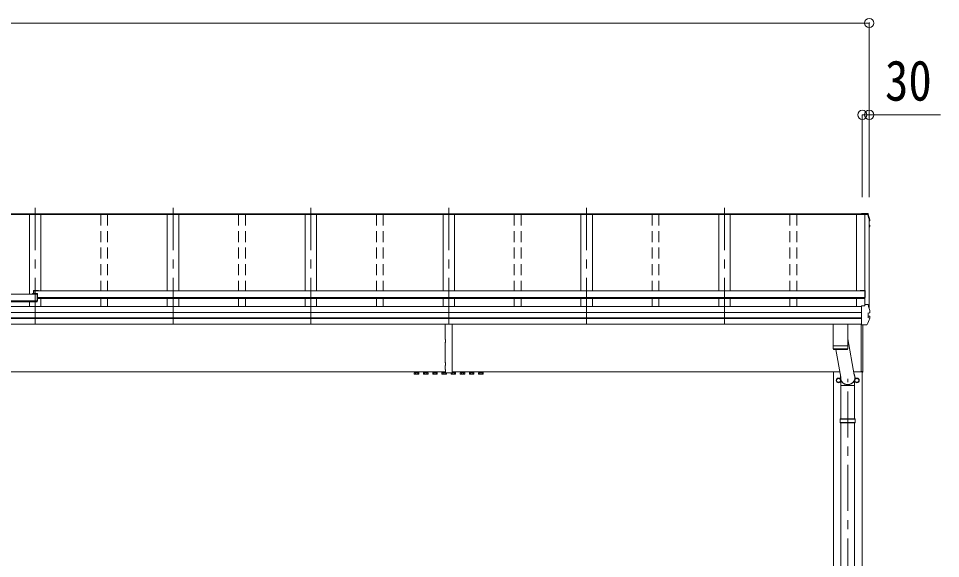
# Model space of a CAD drawing. Units: millimetres at full size, sheet at 1:40; some dimension numbers follow another scale. Extents: x -11243 to 11243, y -7760 to 7760.
# Drawn here: x -4490 to -477, y -2756 to -404 of the extents above; entities that cross this region are included whole.
import ezdxf
from ezdxf.enums import TextEntityAlignment as Align

# ---------------------------------------------------------------- set-up
doc = ezdxf.new("R2010")
doc.units = ezdxf.units.MM
doc.header["$LTSCALE"] = 40
doc.header["$PDMODE"] = 32
doc.header["$PDSIZE"] = 40
doc.linetypes.add('CHAIN1', pattern=[8, 5, -1, 1, -1])
doc.linetypes.add('DASHED1', pattern=[1.8, 1.2, -0.6])
for name, color, linetype, lineweight in [('0-1_本体', 5, 'CHAIN1', 9), ('0-3_ELV2', 4, 'Continuous', 9), ('0-6_OTH_LINE', 6, 'Continuous', 9), ('0-9_OUTLINE', 7, 'Continuous', 9)]:
    doc.layers.add(name, color=color, linetype=linetype, lineweight=lineweight)
doc.styles.add('ＭＳ ゴシック', font='')
doc.styles.get('ＭＳ ゴシック').set_extended_font_data('MS Gothic')

msp = doc.modelspace()

# ---------------------------------------------------------------- linework, layer by layer
at = {"layer": '0-1_本体'}
for p, q in [((-4417.26, -1733.56), (-4417.26, -1229.37)), ((-3817.26, -1733.56), (-3817.26, -1229.37)), ((-3217.26, -1733.56), (-3217.26, -1229.37)), ((-2617.26, -1733.56), (-2617.26, -1229.37)), ((-2017.26, -1733.56), (-2017.26, -1229.37)), ((-1417.26, -1733.56), (-1417.26, -1229.37)), ((-880.76, -5108.64), (-880.76, -1974.09))]:
    msp.add_line(p, q, dxfattribs=at)
at = {"layer": '0-3_ELV2'}
for p, q in [((-817.26, -1257), (-8617.26, -1257)), ((-817.26, -1257.89), (-8617.26, -1257.89)), ((-820.26, -1254.72), (-8614.26, -1254.72)), ((-4442.26, -1257.81), (-4442.26, -1604.37)), ((-4392.26, -1257.81), (-4392.26, -1590.25)), ((-3842.26, -1257.81), (-3842.26, -1590.25)), ((-3792.26, -1257.81), (-3792.26, -1590.25)), ((-3242.26, -1257.81), (-3242.26, -1590.25)), ((-3192.26, -1257.81), (-3192.26, -1590.25)), ((-2642.26, -1257.81), (-2642.26, -1590.25)), ((-2592.26, -1257.81), (-2592.26, -1590.25)), ((-2042.26, -1257.81), (-2042.26, -1590.25)), ((-1992.26, -1257.81), (-1992.26, -1590.25)), ((-1442.26, -1257.81), (-1442.26, -1590.25)), ((-1392.26, -1257.81), (-1392.26, -1590.25)), ((-842.26, -1257.81), (-842.26, -1590.25)), ((-842.26, -1257.9), (-793.82, -1257.9)), ((-795.26, -1252.64), (-820.26, -1252.64)), ((-820.26, -1256.67), (-820.26, -1252.64)), ((-820.26, -1255.17), (-806.06, -1255.17)), ((-817.26, -1257.66), (-806.44, -1257.66)), ((-806.96, -1655.28), (-806.96, -1257.9)), ((-806.06, -1255.17), (-806.44, -1257.66)), ((-806.36, -1257.9), (-806.36, -1651.33)), ((-806.06, -1256.26), (-806.29, -1257.75)), ((-806.29, -1257.75), (-806.29, -1257.4)), ((-806.29, -1257.75), (-793.87, -1257.75)), ((-806.06, -1256.26), (-806.06, -1255.17)), ((-794.02, -1256.26), (-806.06, -1256.26)), ((-795.26, -1252.65), (-795.26, -1252.64)), ((-795.26, -1252.64), (-795.26, -1252.64)), ((-787.26, -1281.27), (-787.26, -1668.13)), ((-787.26, -1284.22), (-786.58, -1284.08)), ((-784.95, -1284.57), (-784.95, -1280.52)), ((-787.26, -1284.57), (-786.49, -1284.42)), ((-786, -1285.84), (-787.26, -1286.09)), ((-787.26, -1303.97), (-786.43, -1304.08)), ((-787.26, -1308.07), (-785.9, -1308.33)), ((-787.26, -1309.59), (-786.42, -1309.75)), ((-786.43, -1304.08), (-786.43, -1304.08)), ((-784.85, -1309.6), (-784.85, -1305.54)), ((-4409.26, -1604.37), (-5025.26, -1604.37)), ((-4429.26, -1602.22), (-4409.26, -1602.22)), ((-4429.26, -1602.22), (-4429.26, -1604.38)), ((-4429.26, -1603.75), (-4409.26, -1603.75)), ((-4425.06, -1590.1), (-4425.06, -1602.22)), ((-4403.06, -1588.1), (-4423.06, -1588.1)), ((-4423.06, -1602.22), (-4423.06, -1589.63)), ((-4403.06, -1589.63), (-4423.06, -1589.63)), ((-806.96, -1590.25), (-4423.06, -1590.25)), ((-4409.26, -1638.26), (-4409.26, -1603.75)), ((-4407.26, -1604.22), (-4407.26, -1633.68)), ((-4403.06, -1588.1), (-4403.06, -1590.26)), ((-826.96, -1588.1), (-806.96, -1588.1)), ((-826.96, -1588.1), (-826.96, -1590.26)), ((-826.96, -1589.63), (-806.96, -1589.63)), ((-804.96, -1590.1), (-804.96, -1619.56)), ((-4409.26, -1633.41), (-5025.26, -1633.41)), ((-4409.26, -1635.15), (-5025.26, -1635.15)), ((-4409.26, -1638.26), (-5025.26, -1638.26)), ((-4442.26, -1638.26), (-4442.26, -1657.81)), ((-4409.26, -1633.68), (-4407.26, -1633.68)), ((-806.96, -1619.29), (-4407.26, -1619.29)), ((-806.96, -1621.03), (-4407.26, -1621.03)), ((-806.96, -1624.14), (-4407.26, -1624.14)), ((-4392.26, -1624.14), (-4392.26, -1657.81)), ((-3842.26, -1624.14), (-3842.26, -1657.81)), ((-3792.26, -1624.14), (-3792.26, -1657.81)), ((-3242.26, -1624.14), (-3242.26, -1657.81)), ((-3192.26, -1624.14), (-3192.26, -1657.81)), ((-2642.26, -1624.14), (-2642.26, -1657.81)), ((-2592.26, -1624.14), (-2592.26, -1657.81)), ((-2042.26, -1624.14), (-2042.26, -1657.81)), ((-1992.26, -1624.14), (-1992.26, -1657.81)), ((-1442.26, -1624.14), (-1442.26, -1657.81)), ((-1392.26, -1624.14), (-1392.26, -1657.81)), ((-842.26, -1624.14), (-842.26, -1657.67)), ((-806.96, -1619.56), (-804.96, -1619.56)), ((-820.26, -1657.81), (-8614.26, -1657.81)), ((-820.26, -1684.33), (-8614.26, -1684.33)), ((-820.26, -1685.22), (-8614.26, -1685.22)), ((-2617.26, -1657.81), (-2617.26, -1735.41)), ((-820.26, -1655.95), (-820.26, -1655.63)), ((-820.26, -1657.25), (-820.26, -1655.95)), ((-820.26, -1737.18), (-820.26, -1657.25)), ((-807.02, -1655.63), (-806.29, -1650.85)), ((-807, -1655.63), (-806.44, -1651.95)), ((-806.44, -1655.63), (-806.44, -1651.95)), ((-806.29, -1650.5), (-806.06, -1649)), ((-806.29, -1650.5), (-806.29, -1650.85)), ((-794.02, -1649), (-806.06, -1649)), ((-784.95, -1684.7), (-784.95, -1677.32)), ((-820.26, -1708.45), (-8614.26, -1708.45)), ((-820.26, -1710.37), (-8614.26, -1710.37)), ((-792.83, -1686.95), (-786.58, -1686.18)), ((-792.83, -1686.95), (-792.83, -1686.95)), ((-786.43, -1708.46), (-792.83, -1706.77)), ((-792.83, -1706.77), (-792.83, -1706.77)), ((-792.26, -1687.08), (-792.26, -1706.3)), ((-785.9, -1701.08), (-791.86, -1699.92)), ((-786.57, -1686.18), (-786.58, -1686.18)), ((-786.43, -1708.46), (-786.43, -1708.46)), ((-784.85, -1709.75), (-784.85, -1702.35)), ((-820.26, -1735.41), (-8614.26, -1735.41)), ((-2632.26, -1735.41), (-2632.26, -1801.77)), ((-822.26, -1735.41), (-822.26, -1941.72)), ((-820.26, -1738.05), (-820.26, -1737.18)), ((-820.26, -1738.05), (-799.62, -1738.05)), ((-815.76, -1944.12), (-815.76, -1738.05)), ((-815.26, -1943.72), (-815.26, -1738.05)), ((-2632.26, -1801.77), (-2632.14, -1802.12)), ((-2632.14, -1802.12), (-2632.14, -1814.12)), ((-2632.14, -1814.12), (-2632.26, -1814.48)), ((-2632.26, -1814.48), (-2632.26, -1902.77)), ((-2602.38, -1814.12), (-2602.26, -1814.48)), ((-2632.26, -1902.77), (-2632.14, -1903.12)), ((-2632.14, -1915.12), (-2632.26, -1915.48)), ((-2632.26, -1915.48), (-2632.26, -1932.27)), ((-2632.14, -1903.12), (-2632.14, -1915.12)), ((-2602.38, -1915.12), (-2602.26, -1915.48)), ((-2602.26, -1915.48), (-2602.26, -1932.27)), ((-2632.14, -1943.12), (-8519.03, -1943.12)), ((-2777.32, -1943.32), (-2777.32, -1943.12)), ((-2632.14, -1943.32), (-2777.32, -1943.32)), ((-2767.14, -1946.72), (-2767.14, -1952.96)), ((-2767.14, -1946.72), (-2747.51, -1946.72)), ((-2765.82, -1953.72), (-2767.14, -1952.96)), ((-2765.82, -1953.72), (-2748.82, -1953.72)), ((-2762.23, -1946.72), (-2762.23, -1952.96)), ((-2752.42, -1946.72), (-2752.42, -1952.96)), ((-2748.82, -1953.72), (-2747.51, -1952.96)), ((-2747.51, -1946.72), (-2747.51, -1952.96)), ((-2727.14, -1946.72), (-2727.14, -1952.96)), ((-2727.14, -1946.72), (-2707.51, -1946.72)), ((-2725.82, -1953.72), (-2727.14, -1952.96)), ((-2725.82, -1953.72), (-2708.82, -1953.72)), ((-2722.23, -1946.72), (-2722.23, -1952.96)), ((-2712.42, -1946.72), (-2712.42, -1952.96)), ((-2708.82, -1953.72), (-2707.51, -1952.96)), ((-2707.51, -1946.72), (-2707.51, -1952.96)), ((-2687.14, -1946.72), (-2687.14, -1952.96)), ((-2687.14, -1946.72), (-2667.51, -1946.72)), ((-2685.82, -1953.72), (-2687.14, -1952.96)), ((-2685.82, -1953.72), (-2668.82, -1953.72)), ((-2682.23, -1946.72), (-2682.23, -1952.96)), ((-2672.42, -1946.72), (-2672.42, -1952.96)), ((-2668.82, -1953.72), (-2667.51, -1952.96)), ((-2667.51, -1946.72), (-2667.51, -1952.96)), ((-2647.14, -1946.72), (-2647.14, -1952.96)), ((-2647.14, -1946.72), (-2632.25, -1946.72)), ((-2645.82, -1953.72), (-2647.14, -1952.96)), ((-2645.82, -1953.72), (-2628.82, -1953.72)), ((-2642.23, -1946.72), (-2642.23, -1952.96)), ((-2632.42, -1946.72), (-2632.42, -1952.96)), ((-2632.14, -1932.62), (-2632.26, -1932.27)), ((-2632.14, -1944.62), (-2632.26, -1944.98)), ((-2632.26, -1946.62), (-2632.26, -1944.98)), ((-2632.14, -1932.62), (-2632.14, -1944.62)), ((-2602.76, -1947.12), (-2631.76, -1947.12)), ((-2628.82, -1953.72), (-2627.51, -1952.96)), ((-2627.51, -1947.12), (-2627.51, -1952.96)), ((-2607.14, -1947.12), (-2607.14, -1952.96)), ((-2605.82, -1953.72), (-2607.14, -1952.96)), ((-2588.82, -1953.72), (-2605.82, -1953.72)), ((-2602.38, -1932.62), (-2602.26, -1932.27)), ((-915.5, -1943.12), (-2602.38, -1943.12)), ((-2602.38, -1943.32), (-2457.32, -1943.32)), ((-2587.51, -1946.72), (-2602.27, -1946.72)), ((-2602.26, -1946.62), (-2602.26, -1944.98)), ((-2602.23, -1946.72), (-2602.23, -1952.96)), ((-2592.42, -1946.72), (-2592.42, -1952.96)), ((-2588.82, -1953.72), (-2587.51, -1952.96)), ((-2587.51, -1946.72), (-2587.51, -1952.96)), ((-2567.14, -1946.72), (-2567.14, -1952.96)), ((-2547.51, -1946.72), (-2567.14, -1946.72)), ((-2565.82, -1953.72), (-2567.14, -1952.96)), ((-2548.82, -1953.72), (-2565.82, -1953.72)), ((-2562.23, -1946.72), (-2562.23, -1952.96)), ((-2552.42, -1946.72), (-2552.42, -1952.96)), ((-2548.82, -1953.72), (-2547.51, -1952.96)), ((-2547.51, -1946.72), (-2547.51, -1952.96)), ((-2527.14, -1946.72), (-2527.14, -1952.96)), ((-2507.51, -1946.72), (-2527.14, -1946.72)), ((-2525.82, -1953.72), (-2527.14, -1952.96)), ((-2508.82, -1953.72), (-2525.82, -1953.72)), ((-2522.23, -1946.72), (-2522.23, -1952.96)), ((-2512.42, -1946.72), (-2512.42, -1952.96)), ((-2508.82, -1953.72), (-2507.51, -1952.96)), ((-2507.51, -1946.72), (-2507.51, -1952.96)), ((-2487.14, -1946.72), (-2487.14, -1952.96)), ((-2467.51, -1946.72), (-2487.14, -1946.72)), ((-2485.82, -1953.72), (-2487.14, -1952.96)), ((-2468.82, -1953.72), (-2485.82, -1953.72)), ((-2482.23, -1946.72), (-2482.23, -1952.96)), ((-2472.42, -1946.72), (-2472.42, -1952.96)), ((-2468.82, -1953.72), (-2467.51, -1952.96)), ((-2467.51, -1946.72), (-2467.51, -1952.96)), ((-2457.32, -1943.12), (-2457.32, -1943.32)), ((-943.26, -4943.12), (-943.26, -1943.12)), ((-817.26, -1943.12), (-854.86, -1943.12)), ((-817.26, -1941.72), (-822.26, -1941.72)), ((-818.26, -1943.12), (-818.26, -4943.12)), ((-817.26, -1944.22), (-817.26, -1941.72)), ((-815.76, -1944.12), (-815.76, -1944.12)), ((-815.76, -1944.12), (-815.76, -1944.19)), ((-912.17, -1979.87), (-912.27, -1979.87)), ((-912.17, -1980.37), (-912.27, -1980.37)), ((-849.36, -1979.87), (-849.26, -1979.87)), ((-849.36, -1980.37), (-849.26, -1980.37))]:
    msp.add_line(p, q, dxfattribs=at)
at = {"layer": '0-3_ELV2', "linetype": 'DASHED1'}
for p, q in [((-4132.26, -1257.89), (-4132.26, -1590.25)), ((-4102.26, -1257.89), (-4102.26, -1590.25)), ((-3532.26, -1257.89), (-3532.26, -1590.25)), ((-3502.26, -1257.89), (-3502.26, -1590.25)), ((-2932.26, -1257.89), (-2932.26, -1590.25)), ((-2902.26, -1257.89), (-2902.26, -1590.25)), ((-2332.26, -1257.89), (-2332.26, -1590.25)), ((-2302.26, -1257.89), (-2302.26, -1590.25)), ((-1732.26, -1257.89), (-1732.26, -1590.25)), ((-1702.26, -1257.89), (-1702.26, -1590.25)), ((-1132.26, -1257.89), (-1132.26, -1590.25)), ((-1102.26, -1257.89), (-1102.26, -1590.25)), ((-4132.26, -1624.14), (-4132.26, -1657.81)), ((-4102.26, -1624.14), (-4102.26, -1657.81)), ((-3532.26, -1624.14), (-3532.26, -1657.81)), ((-3502.26, -1624.14), (-3502.26, -1657.81)), ((-2932.26, -1624.14), (-2932.26, -1657.81)), ((-2902.26, -1624.14), (-2902.26, -1657.81)), ((-2332.26, -1624.14), (-2332.26, -1657.81)), ((-2302.26, -1624.14), (-2302.26, -1657.81)), ((-1732.26, -1624.14), (-1732.26, -1657.81)), ((-1702.26, -1624.14), (-1702.26, -1657.81)), ((-1132.26, -1624.14), (-1132.26, -1657.81)), ((-1102.26, -1624.14), (-1102.26, -1657.81))]:
    msp.add_line(p, q, dxfattribs=at)
at = {"layer": '0-3_ELV2'}
for points in [[(-820.26, -1256.67), (-817.26, -1256.67), (-817.26, -1257.67)], [(-792.4, -1253.91), (-792.52, -1253.62), (-792.69, -1253.36), (-792.91, -1253.13), (-793.17, -1252.95), (-793.44, -1252.82), (-793.71, -1252.74), (-793.95, -1252.7), (-794.18, -1252.67), (-794.43, -1252.66), (-794.72, -1252.65), (-795.02, -1252.64), (-795.34, -1252.64)], [(-784.99, -1280.21), (-787.31, -1271.36), (-789.77, -1262.59), (-792.39, -1253.93)], [(-784.99, -1280.21), (-784.95, -1280.47), (-784.95, -1280.52)], [(-787.26, -1315.81), (-786.34, -1313.57), (-784.94, -1310.08)], [(-820.26, -1655.63), (-806.06, -1655.63), (-806.06, -1649)], [(-786.57, -1686.18), (-786.35, -1686.1), (-786.14, -1685.96), (-785.97, -1685.74), (-785.85, -1685.47), (-785.78, -1685.16), (-785.77, -1684.83), (-785.82, -1684.5)], [(-786.49, -1686.16), (-786.21, -1686.09), (-785.97, -1686.01), (-785.74, -1685.91), (-785.46, -1685.74), (-785.2, -1685.47), (-785.02, -1685.13), (-784.96, -1684.74)], [(-784.99, -1677.01), (-784.95, -1677.27), (-784.95, -1677.32)], [(-784.95, -1684.74), (-784.95, -1684.65), (-784.99, -1684.39)], [(-784.94, -1710.23), (-787.79, -1717.04), (-790.74, -1723.77), (-793.78, -1730.42), (-796.9, -1736.99)], [(-792.83, -1686.95), (-792.91, -1686.98), (-792.99, -1687.03), (-793.05, -1687.1), (-793.1, -1687.2), (-793.13, -1687.31), (-793.14, -1687.43)], [(-792.83, -1706.77), (-792.91, -1706.73), (-792.99, -1706.67), (-793.05, -1706.58), (-793.1, -1706.48), (-793.13, -1706.37), (-793.14, -1706.25)], [(-792.26, -1687.08), (-792.25, -1686.97), (-792.21, -1686.87)], [(-785.75, -1710.44), (-785.65, -1710.11), (-785.63, -1709.75), (-785.67, -1709.4), (-785.79, -1709.06), (-785.96, -1708.78), (-786.18, -1708.58), (-786.43, -1708.46)], [(-784.96, -1710.24), (-784.88, -1710.08), (-784.84, -1709.91), (-784.85, -1709.73)], [(-2602.26, -1735.41), (-2602.26, -1801.77), (-2602.38, -1802.12), (-2602.38, -1814.12)], [(-799.59, -1738.05), (-799.22, -1738.05), (-798.86, -1738.03), (-798.55, -1738.01), (-798.27, -1737.98), (-797.97, -1737.91), (-797.63, -1737.77), (-797.33, -1737.55), (-797.06, -1737.27), (-796.89, -1736.94)], [(-2602.26, -1814.48), (-2602.26, -1902.77), (-2602.38, -1903.12), (-2602.38, -1915.12)], [(-2768.32, -1943.32), (-2768.32, -1944.92), (-2746.32, -1944.92), (-2746.32, -1943.32)], [(-2748.72, -1944.92), (-2748.72, -1946.7), (-2765.92, -1946.7), (-2765.92, -1944.92)], [(-2728.32, -1943.32), (-2728.32, -1944.92), (-2706.32, -1944.92), (-2706.32, -1943.32)], [(-2708.72, -1944.92), (-2708.72, -1946.7), (-2725.92, -1946.7), (-2725.92, -1944.92)], [(-2688.32, -1943.32), (-2688.32, -1944.92), (-2666.32, -1944.92), (-2666.32, -1943.32)], [(-2668.72, -1944.92), (-2668.72, -1946.7), (-2685.92, -1946.7), (-2685.92, -1944.92)], [(-2648.32, -1943.32), (-2648.32, -1944.92), (-2632.24, -1944.92)], [(-2632.26, -1946.7), (-2645.92, -1946.7), (-2645.92, -1944.92)], [(-2602.38, -1932.62), (-2602.38, -1944.62), (-2602.26, -1944.98)], [(-2586.32, -1943.32), (-2586.32, -1944.92), (-2602.28, -1944.92)], [(-2602.27, -1946.7), (-2588.72, -1946.7), (-2588.72, -1944.92)], [(-2546.32, -1943.32), (-2546.32, -1944.92), (-2568.32, -1944.92), (-2568.32, -1943.32)], [(-2565.92, -1944.92), (-2565.92, -1946.7), (-2548.72, -1946.7), (-2548.72, -1944.92)], [(-2506.32, -1943.32), (-2506.32, -1944.92), (-2528.32, -1944.92), (-2528.32, -1943.32)], [(-2525.92, -1944.92), (-2525.92, -1946.7), (-2508.72, -1946.7), (-2508.72, -1944.92)], [(-2466.32, -1943.32), (-2466.32, -1944.92), (-2488.32, -1944.92), (-2488.32, -1943.32)], [(-2485.92, -1944.92), (-2485.92, -1946.7), (-2468.72, -1946.7), (-2468.72, -1944.92)], [(-815.76, -1944.22), (-815.76, -1944.22), (-817.26, -1944.22)], [(-815.76, -1944.19), (-815.76, -1944.22), (-815.76, -1944.22)]]:
    msp.add_lwpolyline(points, dxfattribs=at)
for points in [[(-920.76, -1970.31), (-929.26, -1975.22), (-929.26, -1985.03), (-920.76, -1989.94), (-912.26, -1985.03), (-912.26, -1975.22)], [(-840.76, -1970.31), (-832.26, -1975.22), (-832.26, -1985.03), (-840.76, -1989.94), (-849.26, -1985.03), (-849.26, -1975.22)]]:
    msp.add_lwpolyline(points, close=True, dxfattribs=at)
for centre, radius in [((-920.76, -1980.12), 10), ((-920.76, -1980.12), 8.5), ((-840.76, -1980.12), 10), ((-840.76, -1980.12), 8.5)]:
    msp.add_circle(centre, radius, dxfattribs=at)
for centre, radius, start, end in [((-794.02, -1257.96), 1.7, 17.09071, 90.04324), ((-1270.28, -1403.92), 498.32, 13.87531, 17.05651), ((-1270.27, -1403.92), 499.82, 13.85121, 17.03953), ((-786.25, -1284.57), 1.3, 280.89642, 13.7954), ((-1249.59, -1124.69), 498.64, 337.99835, 338.21754), ((-1249.59, -1125.04), 498.64, 337.99835, 338.25759), ((-786.14, -1309.6), 1.3, 338.33785, 79.1132), ((-786.14, -1305.54), 1.3, 0.0377, 79.0995), ((-4423.06, -1590.1), 2, 90, 180), ((-4409.26, -1604.22), 2, 0, 90), ((-806.96, -1590.1), 2, 0, 90), ((-794.02, -1650.7), 1.7, 17.09071, 90.04324), ((-1270.27, -1796.67), 499.82, 13.85121, 17.03953), ((-791.76, -1699.43), 0.499, 180.05239, 259.08482), ((-786.14, -1702.35), 1.3, 0.0377, 79.0995), ((-2764.68, -1949.38), 4.34, 235.61575, 304.38425), ((-2757.32, -1937.48), 16.24, 252.41205, 287.58795), ((-2749.96, -1949.38), 4.34, 235.61575, 304.38425), ((-2724.68, -1949.38), 4.34, 235.61575, 304.38425), ((-2717.32, -1937.48), 16.24, 252.41205, 287.58795), ((-2709.96, -1949.38), 4.34, 235.61575, 304.38425), ((-2684.68, -1949.38), 4.34, 235.61575, 304.38425), ((-2677.32, -1937.48), 16.24, 252.41205, 287.58795), ((-2669.96, -1949.38), 4.34, 235.61575, 304.38425), ((-2644.68, -1949.38), 4.34, 235.61575, 304.38425), ((-2637.32, -1937.48), 16.24, 252.41205, 287.58795), ((-2629.96, -1949.38), 4.34, 235.61575, 304.38425), ((-2604.68, -1949.38), 4.34, 235.61575, 304.38425), ((-2597.32, -1937.48), 16.24, 252.41205, 287.58795), ((-2589.96, -1949.38), 4.34, 235.61575, 304.38425), ((-2564.68, -1949.38), 4.34, 235.61575, 304.38425), ((-2557.32, -1937.48), 16.24, 252.41205, 287.58795), ((-2549.96, -1949.38), 4.34, 235.61575, 304.38425), ((-2524.68, -1949.38), 4.34, 235.61575, 304.38425), ((-2517.32, -1937.48), 16.24, 252.41205, 287.58795), ((-2509.96, -1949.38), 4.34, 235.61575, 304.38425), ((-2484.68, -1949.38), 4.34, 235.61575, 304.38425), ((-2477.32, -1937.48), 16.24, 252.41205, 287.58795), ((-2469.96, -1949.38), 4.34, 235.61575, 304.38425), ((-827.91, -1929.05), 12.15, 359.0404, 0.9596), ((-815.76, -1943.72), 0.5, 270.5, 0), ((-920.76, -1980.12), 8.6, 171.25399, 188.74601), ((-920.76, -1980.12), 8.6, 111.25399, 128.74601), ((-920.76, -1980.12), 8.6, 231.25399, 248.74601), ((-920.76, -1980.12), 8.6, 51.25399, 68.74601), ((-920.76, -1980.12), 8.6, 291.25399, 308.74601), ((-920.76, -1980.12), 8.6, 1.66581, 8.74601), ((-920.76, -1980.12), 8.6, 351.25399, 358.33419), ((-840.76, -1980.12), 8.6, 171.25399, 178.33419), ((-840.76, -1980.12), 8.6, 181.66581, 188.74601), ((-840.76, -1980.12), 8.6, 111.25399, 128.74601), ((-840.76, -1980.12), 8.6, 231.25399, 248.74601), ((-840.76, -1980.12), 8.6, 51.25399, 68.74601), ((-840.76, -1980.12), 8.6, 291.25399, 308.74601), ((-840.76, -1980.12), 8.6, 351.25399, 8.74601)]:
    msp.add_arc(centre, radius, start, end, dxfattribs=at)
for centre, major_axis, start_param, end_param in [((-2631.76, -1946.62), (-0.501, 0), 6.2831853, 7.8539816), ((-2602.76, -1946.62), (0.501, 0), 4.712389, 6.2831853)]:
    msp.add_ellipse(centre, major_axis=major_axis, ratio=0.998135, start_param=start_param, end_param=end_param, dxfattribs=at)
at = {"layer": '0-6_OTH_LINE'}
for p, q in [((-8647.26, -423.75), (-787.26, -423.75)), ((-787.26, -423.75), (-787.26, -1182.75)), ((-817.26, -823.75), (-817.26, -1182.75)), ((-787.26, -823.75), (-817.26, -823.75)), ((-787.26, -823.75), (-787.26, -1182.75)), ((-476.77, -823.75), (-787.26, -823.75))]:
    msp.add_line(p, q, dxfattribs=at)
for p in [(-787.26, -423.75), (-817.26, -823.75), (-787.26, -823.75)]:
    msp.add_point(p, dxfattribs=at)
at = {"layer": '0-9_OUTLINE'}
for p, q in [((-944.26, -1828.95), (-944.26, -1735.41)), ((-880.26, -1735.41), (-880.26, -1828.95)), ((-880.26, -1799.17), (-852.66, -1955.55)), ((-944.26, -1828.95), (-880.26, -1828.95)), ((-944.26, -1829.95), (-880.26, -1829.95)), ((-944.03, -1843), (-944.26, -1829.95)), ((-880.49, -1842.95), (-944.04, -1842.95)), ((-941.03, -1845.95), (-883.49, -1845.95)), ((-939.76, -1828.95), (-939.74, -1829.95)), ((-911.48, -1965.74), (-932.59, -1845.95)), ((-884.76, -1828.95), (-884.78, -1829.95)), ((-880.26, -1829.95), (-880.49, -1843)), ((-910.91, -2001.84), (-910.91, -1978.04)), ((-883.57, -2001.84), (-910.91, -2001.84)), ((-910.61, -2147.12), (-910.61, -2001.84)), ((-883.45, -2002.18), (-884.58, -1999.07)), ((-877.85, -2001.55), (-883.68, -2001.55)), ((-878.08, -2002.18), (-883.45, -2002.18)), ((-878.08, -2002.18), (-876.94, -1999.07)), ((-850.61, -2001.84), (-877.95, -2001.84)), ((-850.91, -2147.12), (-850.91, -2001.84)), ((-850.61, -2001.84), (-850.61, -1978.04)), ((-913.76, -2149.12), (-912.76, -2147.12)), ((-913.76, -2149.12), (-847.76, -2149.12)), ((-913.76, -2163.12), (-913.76, -2149.12)), ((-913.76, -2163.12), (-847.76, -2163.12)), ((-913.76, -2163.12), (-912.76, -2165.12)), ((-912.76, -2147.12), (-848.76, -2147.12)), ((-848.76, -2165.12), (-912.76, -2165.12)), ((-910.61, -3163.62), (-910.61, -2165.12)), ((-850.91, -3163.62), (-850.91, -2165.12)), ((-847.76, -2149.12), (-848.76, -2147.12)), ((-847.76, -2163.12), (-848.76, -2165.12)), ((-847.76, -2163.12), (-847.76, -2149.12))]:
    msp.add_line(p, q, dxfattribs=at)
for centre, start, end in [((-941.03, -1842.95), 181, 270), ((-883.49, -1842.95), 269.95168, 359)]:
    msp.add_arc(centre, 3, start, end, dxfattribs=at)
for major_axis, ratio, start_param, end_param in [((31.85, 0), 0.984694, 2.9607069, 6.8123255), ((30.8, 0), 0.983336, 3.0689101, 6.7045279)]:
    msp.add_ellipse((-880.76, -1967.94), major_axis=major_axis, ratio=ratio, start_param=start_param, end_param=end_param, dxfattribs=at)

# ---------------------------------------------------------------- texts
at = {"layer": '0-6_OTH_LINE', "color": 7, "style": 'ＭＳ ゴシック', "width": 0.85}
msp.add_text('30', height=176, dxfattribs=at).set_placement((-718.61, -814.65), align=Align.BOTTOM_LEFT)

doc.saveas('drawing.dxf')
